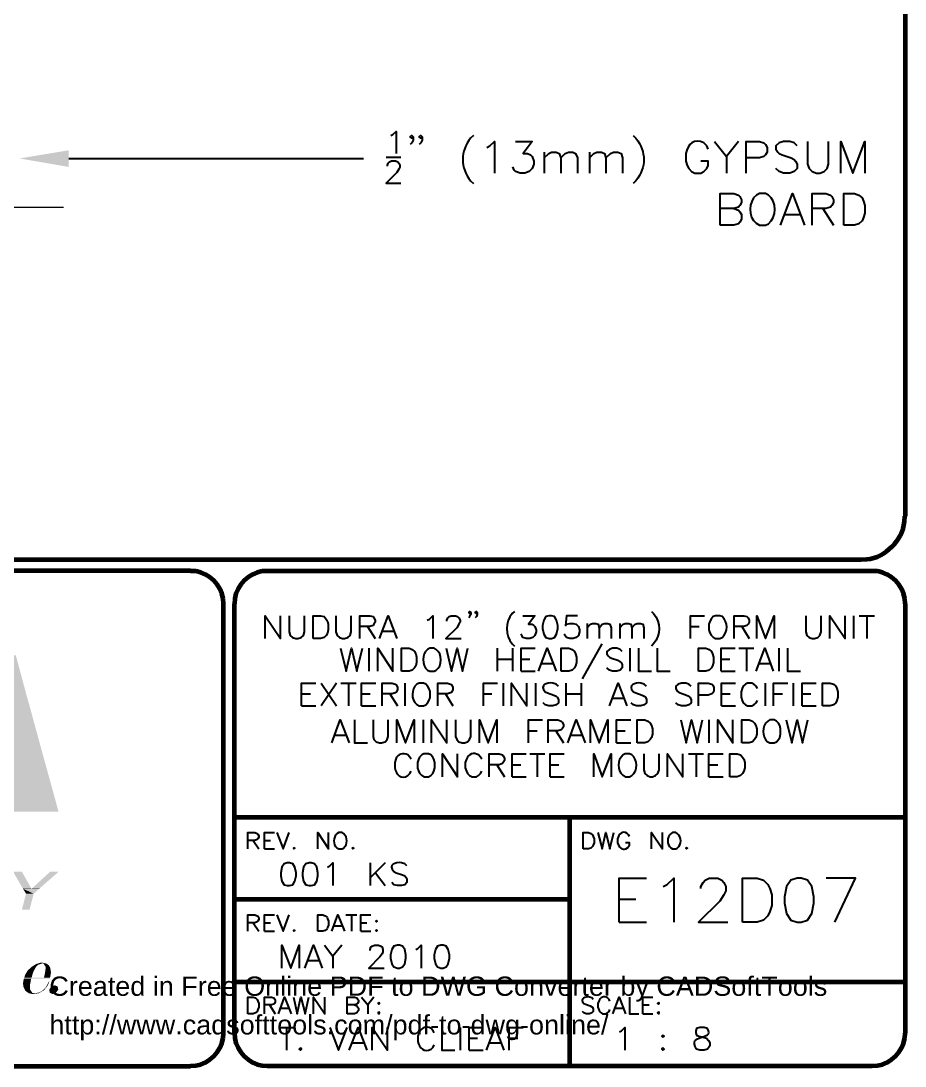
# Model space of a CAD drawing. Header units: millimetres. Extents: x 14 to 201, y 16 to 268.
# Drawn here: x 137.4 to 201.3, y 15.6 to 91.2 of the extents above; entities that cross this region are included whole.
import ezdxf

# ---------------------------------------------------------------- set-up
doc = ezdxf.new("R2010")
doc.units = ezdxf.units.MM
doc.header["$MEASUREMENT"] = 0
doc.layers.get('0').update_dxf_attribs({"linetype": 'CONTINUOUS'})
doc.layers.add('1FFCBD0', color=7, linetype='CONTINUOUS')
doc.styles.add('1FFCC60', font='Arial.ttf')

# ---------------------------------------------------------------- blocks, each defined once
blk = doc.blocks.new('3603D60')
at = {"layer": '1FFCBD0', "color": 0, "true_color": 0x000001, "style": '1FFCC60'}
for s, p in [('Created in Free Online PDF to DWG Converter by CADSoftTools', (0, 0)), ('http://www.cadsofttools.com/pdf-to-dwg-online/', (0, -2))]:
    blk.add_text(s, height=1, dxfattribs=at).set_placement(p)

msp = doc.modelspace()

# ---------------------------------------------------------------- hatches: boundary and pattern name
at = {"true_color": 0x000007}
for points in [[(140.843, 80.666), (137.287, 81.28), (140.843, 81.873)], [(130.45, 45.339), (137.922, 41.952), (128.058, 41.952)], [(130.45, 45.339), (137.012, 45.339), (137.922, 41.952)], [(133.033, 41.952), (137.943, 41.91), (133.054, 41.91)], [(133.033, 41.952), (137.922, 41.952), (137.943, 41.91)], [(133.054, 41.91), (138.875, 38.481), (133.985, 38.481)], [(133.054, 41.91), (137.943, 41.91), (138.875, 38.481)], [(125.603, 38.481), (139.615, 35.814), (123.698, 35.814)], [(125.603, 38.481), (138.875, 38.481), (139.615, 35.814)], [(134.726, 35.814), (140.102, 34.015), (135.213, 34.015)], [(134.726, 35.814), (139.615, 35.814), (140.102, 34.015)], [(136.821, 29.676), (138.134, 28.469), (137.52, 28.469)], [(136.821, 29.676), (137.456, 29.676), (138.134, 28.469)], [(139.488, 29.676), (138.726, 28.469), (138.176, 28.469)], [(139.488, 29.676), (140.102, 29.676), (138.726, 28.469)], [(137.753, 28.088), (138.007, 26.945), (137.456, 26.945)], [(137.52, 28.469), (138.155, 28.448), (137.541, 28.448)], [(137.52, 28.469), (138.134, 28.469), (138.155, 28.448)], [(137.541, 28.448), (138.303, 28.088), (137.753, 28.088)], [(137.541, 28.448), (138.705, 28.448), (138.303, 28.088)], [(137.753, 28.088), (138.303, 28.088), (138.007, 26.945)], [(138.176, 28.469), (138.705, 28.448), (138.155, 28.448)], [(138.176, 28.469), (138.726, 28.469), (138.705, 28.448)]]:
    msp.add_hatch(color=0, dxfattribs=at).paths.add_polyline_path(points)
at = {"true_color": 0x5a5a5a}
for points in [[(138.155, 22.796), (138.345, 22.564), (137.901, 22.564)], [(138.388, 22.945), (138.472, 22.796), (138.155, 22.796)], [(138.155, 22.796), (138.472, 22.796), (138.345, 22.564)], [(138.493, 23.008), (138.62, 22.945), (138.388, 22.945)], [(138.388, 22.945), (138.62, 22.945), (138.472, 22.796)], [(138.493, 23.008), (138.811, 23.008), (138.62, 22.945)], [(138.642, 23.05), (138.811, 23.008), (138.493, 23.008)], [(138.811, 23.114), (139.171, 23.05), (138.642, 23.05)], [(138.642, 23.05), (138.938, 23.05), (138.811, 23.008)], [(138.811, 23.114), (138.896, 23.114), (139.171, 23.05)], [(138.98, 23.05), (139.234, 23.029), (139.023, 23.029)], [(138.98, 23.05), (139.213, 23.05), (139.234, 23.029)], [(139.023, 23.029), (139.404, 22.902), (139.107, 22.902)], [(139.023, 23.029), (139.234, 23.029), (139.404, 22.902)], [(139.107, 22.902), (139.467, 22.796), (139.171, 22.796)], [(139.107, 22.902), (139.404, 22.902), (139.467, 22.796)], [(139.171, 22.691), (139.552, 22.415), (139.129, 22.415)], [(139.171, 22.796), (139.509, 22.712), (139.171, 22.712)], [(139.171, 22.796), (139.467, 22.796), (139.509, 22.712)], [(139.171, 22.712), (139.509, 22.691), (139.171, 22.691)], [(139.171, 22.712), (139.509, 22.712), (139.509, 22.691)], [(139.171, 22.691), (139.509, 22.691), (139.552, 22.415)], [(137.604, 21.95), (138.112, 21.907), (137.583, 21.907)], [(137.626, 22.013), (139.467, 21.95), (137.604, 21.95)], [(137.604, 21.95), (138.134, 21.95), (138.112, 21.907)], [(137.668, 22.161), (138.155, 22.013), (137.626, 22.013)], [(137.626, 22.013), (139.488, 22.013), (139.467, 21.95)], [(137.71, 22.267), (138.197, 22.161), (137.668, 22.161)], [(137.668, 22.161), (138.197, 22.161), (138.155, 22.013)], [(137.88, 22.542), (138.218, 22.267), (137.71, 22.267)], [(137.71, 22.267), (138.218, 22.267), (138.197, 22.161)], [(137.901, 22.564), (138.324, 22.542), (137.88, 22.542)], [(137.88, 22.542), (138.324, 22.542), (138.218, 22.267)], [(137.901, 22.564), (138.345, 22.564), (138.324, 22.542)], [(139.129, 22.373), (139.488, 22.013), (139.044, 22.013)], [(139.129, 22.415), (139.552, 22.373), (139.129, 22.373)], [(139.129, 22.415), (139.552, 22.415), (139.552, 22.373)], [(139.129, 22.373), (139.552, 22.373), (139.488, 22.013)], [(137.583, 21.907), (138.07, 21.653), (137.541, 21.653)], [(137.541, 21.653), (138.049, 21.548), (137.541, 21.548)], [(137.541, 21.653), (138.07, 21.653), (138.049, 21.548)], [(137.541, 21.548), (138.028, 21.357), (137.562, 21.357)], [(137.541, 21.548), (138.049, 21.548), (138.028, 21.357)], [(137.562, 21.357), (138.028, 21.23), (137.626, 21.23)], [(137.562, 21.357), (138.028, 21.357), (138.028, 21.23)], [(137.583, 21.907), (138.112, 21.907), (138.07, 21.653)], [(137.626, 21.23), (138.049, 21.145), (137.668, 21.145)], [(137.626, 21.23), (138.028, 21.23), (138.049, 21.145)], [(139.192, 21.336), (139.044, 21.103), (138.98, 21.103)], [(139.192, 21.336), (139.234, 21.336), (139.044, 21.103)], [(139.213, 21.378), (139.234, 21.336), (139.192, 21.336)], [(139.361, 21.653), (139.277, 21.378), (139.213, 21.378)], [(139.213, 21.378), (139.277, 21.378), (139.234, 21.336)], [(139.361, 21.653), (139.404, 21.653), (139.277, 21.378)], [(139.383, 21.717), (139.404, 21.653), (139.361, 21.653)], [(139.383, 21.717), (139.425, 21.717), (139.404, 21.653)], [(139.573, 21.378), (140.081, 21.145), (139.425, 21.145)], [(139.827, 21.463), (140.039, 21.378), (139.573, 21.378)], [(139.573, 21.378), (140.039, 21.378), (140.081, 21.145)], [(139.827, 21.463), (139.848, 21.463), (140.039, 21.378)], [(137.668, 21.145), (138.091, 21.103), (137.689, 21.103)], [(137.668, 21.145), (138.049, 21.145), (138.091, 21.103)], [(137.689, 21.103), (138.112, 21.061), (137.71, 21.061)], [(137.689, 21.103), (138.091, 21.103), (138.112, 21.061)], [(137.71, 21.061), (138.218, 20.913), (137.922, 20.913)], [(137.71, 21.061), (138.112, 21.061), (138.218, 20.913)], [(137.922, 20.913), (138.345, 20.891), (137.964, 20.891)], [(137.922, 20.913), (138.218, 20.913), (138.345, 20.891)], [(137.964, 20.891), (138.345, 20.828), (138.261, 20.828)], [(137.964, 20.891), (138.62, 20.891), (138.345, 20.828)], [(138.726, 20.955), (138.684, 20.891), (138.451, 20.891)], [(138.726, 20.955), (138.79, 20.955), (138.684, 20.891)], [(138.938, 21.082), (138.79, 20.955), (138.726, 20.955)], [(138.938, 21.082), (139.001, 21.082), (138.79, 20.955)], [(138.98, 21.103), (139.001, 21.082), (138.938, 21.082)], [(138.98, 21.103), (139.044, 21.103), (139.001, 21.082)], [(139.425, 21.145), (139.912, 20.934), (139.467, 20.934)], [(139.425, 21.145), (140.081, 21.145), (139.912, 20.934)], [(139.467, 20.934), (139.679, 20.828), (139.658, 20.828)], [(139.467, 20.934), (139.912, 20.934), (139.679, 20.828)]]:
    msp.add_hatch(color=0, dxfattribs=at).paths.add_polyline_path(points)

# ---------------------------------------------------------------- linework, layer by layer
at = {"color": 0, "linetype": 'Continuous', "lineweight": 60, "true_color": 0x000007}
for p, q in [((201.295, 264.541), (201.295, 55.414)), ((201.253, 55.012), (201.274, 55.414)), ((198.12, 52.239), (17.018, 52.239)), ((198.12, 52.26), (198.522, 52.282)), ((149.648, 51.456), (16.214, 51.456)), ((150.029, 51.414), (149.648, 51.435)), ((155.194, 51.435), (154.813, 51.414)), ((155.194, 51.456), (198.924, 51.456)), ((199.305, 51.414), (198.924, 51.435)), ((152.019, 49.064), (151.998, 49.445)), ((152.845, 49.445), (152.823, 49.064)), ((201.295, 49.064), (201.274, 49.445)), ((152.019, 18.013), (152.019, 49.064)), ((152.823, 18.013), (152.823, 49.064)), ((201.295, 49.064), (201.295, 18.013)), ((152.823, 33.634), (201.295, 33.634)), ((177.059, 21.717), (177.059, 33.634)), ((152.823, 27.686), (177.059, 27.686)), ((152.823, 21.717), (201.295, 21.717)), ((177.059, 15.621), (177.059, 21.717)), ((151.998, 17.632), (152.019, 18.013)), ((152.823, 18.013), (152.845, 17.632)), ((201.274, 17.632), (201.295, 18.013)), ((16.214, 15.621), (149.648, 15.621)), ((149.648, 15.642), (150.029, 15.663)), ((154.813, 15.663), (155.194, 15.642)), ((198.924, 15.621), (155.194, 15.621)), ((198.924, 15.642), (199.305, 15.663))]:
    msp.add_line(p, q, dxfattribs=at)
at = {"color": 0, "linetype": 'Continuous', "lineweight": 25, "true_color": 0x000007}
for p, q in [((170.095, 82.952), (169.884, 82.74)), ((181.631, 82.952), (181.843, 82.74)), ((189.251, 82.508), (188.383, 81.428)), ((175.196, 81.746), (175.196, 80.222)), ((178.477, 81.746), (178.477, 80.222)), ((140.843, 81.28), (162.137, 81.28)), ((163.788, 81.365), (164.846, 81.365)), ((169.884, 79.671), (170.095, 79.46)), ((181.843, 79.671), (181.631, 79.46)), ((192.617, 77.216), (193.717, 77.216)), ((195.347, 77.66), (196.109, 76.454)), ((173.059, 48.514), (172.889, 48.366)), ((182.965, 48.514), (183.113, 48.366)), ((178.308, 47.646), (178.308, 46.546)), ((180.679, 47.646), (180.679, 46.546)), ((197.57, 48.197), (197.57, 46.546)), ((197.972, 48.197), (199.073, 48.197)), ((198.522, 48.197), (198.522, 46.546)), ((162.433, 47.413), (162.983, 46.546)), ((163.534, 47.096), (164.317, 47.096)), ((185.78, 47.413), (186.415, 47.413)), ((189.484, 47.413), (190.034, 46.546)), ((172.889, 46.165), (173.059, 45.995)), ((179.366, 46.165), (177.948, 43.646)), ((183.113, 46.165), (182.965, 45.995)), ((162.539, 45.847), (162.539, 44.196)), ((171.81, 45.847), (171.81, 44.196)), ((172.91, 45.847), (172.91, 44.196)), ((181.398, 45.847), (181.398, 44.196)), ((189.272, 45.847), (190.373, 45.847)), ((189.823, 45.847), (189.823, 44.196)), ((192.172, 45.847), (192.172, 44.196)), ((171.81, 45.064), (172.91, 45.064)), ((173.545, 45.064), (174.159, 45.064)), ((175.027, 44.746), (175.81, 44.746)), ((188.002, 45.064), (188.637, 45.064)), ((190.754, 44.746), (191.537, 44.746)), ((173.545, 44.196), (174.561, 44.196)), ((188.002, 44.196), (189.018, 44.196)), ((159.089, 43.328), (160.189, 41.677)), ((160.189, 43.328), (159.089, 41.677)), ((160.507, 43.328), (161.607, 43.328)), ((161.057, 43.328), (161.057, 41.677)), ((165.142, 43.328), (165.142, 41.677)), ((172.233, 43.328), (172.233, 41.677)), ((174.583, 43.328), (174.583, 41.677)), ((176.784, 43.328), (176.784, 41.677)), ((177.885, 43.328), (177.885, 41.677)), ((191.177, 43.328), (191.177, 41.677)), ((193.209, 43.328), (193.209, 41.677)), ((157.67, 42.545), (158.305, 42.545)), ((162.01, 42.545), (162.623, 42.545)), ((164.042, 42.545), (164.592, 41.677)), ((168.063, 42.545), (168.614, 41.677)), ((170.815, 42.545), (171.429, 42.545)), ((176.784, 42.545), (177.885, 42.545)), ((188.023, 42.545), (188.658, 42.545)), ((191.791, 42.545), (192.426, 42.545)), ((193.844, 42.545), (194.479, 42.545)), ((157.67, 41.677), (158.708, 41.677)), ((162.01, 41.677), (163.026, 41.677)), ((180.171, 42.228), (180.954, 42.228)), ((188.023, 41.677), (189.039, 41.677)), ((193.844, 41.677), (194.86, 41.677)), ((166.455, 40.661), (166.455, 39.01)), ((187.113, 40.661), (187.113, 39.01)), ((160.084, 39.561), (160.867, 39.561)), ((174.075, 39.878), (174.71, 39.878)), ((176.043, 39.878), (176.594, 39.01)), ((177.144, 39.561), (177.927, 39.561)), ((180.446, 39.878), (181.06, 39.878)), ((180.446, 39.01), (181.462, 39.01)), ((174.159, 38.206), (175.26, 38.206)), ((174.71, 38.206), (174.71, 36.555)), ((185.632, 38.206), (186.732, 38.206)), ((186.182, 38.206), (186.182, 36.555)), ((171.789, 37.423), (172.339, 36.555)), ((172.889, 37.423), (173.524, 37.423)), ((175.641, 37.423), (176.276, 37.423)), ((187.113, 37.423), (187.748, 37.423)), ((172.889, 36.555), (173.905, 36.555)), ((175.641, 36.555), (176.657, 36.555)), ((187.113, 36.555), (188.151, 36.555)), ((154.178, 31.941), (154.58, 31.327)), ((154.982, 31.941), (155.427, 31.941)), ((154.982, 31.327), (155.702, 31.327)), ((162.623, 30.332), (162.623, 28.681)), ((163.724, 30.332), (162.623, 29.231)), ((163.004, 29.612), (163.724, 28.681)), ((180.636, 27.707), (181.843, 27.707)), ((160.867, 26.564), (161.671, 26.564)), ((161.269, 26.564), (161.269, 25.379)), ((154.178, 25.993), (154.58, 25.379)), ((154.982, 25.993), (155.427, 25.993)), ((160.02, 25.76), (160.592, 25.76)), ((161.946, 25.993), (162.391, 25.993)), ((180.636, 26.035), (182.605, 26.035)), ((154.982, 25.379), (155.702, 25.379)), ((161.946, 25.379), (162.687, 25.379)), ((160.57, 24.363), (159.935, 23.58)), ((158.136, 23.262), (158.919, 23.262)), ((162.899, 20.616), (162.454, 20.045)), ((155.363, 20.045), (155.766, 19.41)), ((156.168, 19.812), (156.739, 19.812)), ((180.34, 19.812), (180.911, 19.812)), ((182.33, 20.045), (182.795, 20.045)), ((182.33, 19.41), (183.07, 19.41)), ((156.019, 18.415), (157.12, 18.415)), ((156.57, 18.415), (156.57, 16.764)), ((169.143, 18.415), (169.143, 16.764)), ((169.778, 17.632), (170.392, 17.632)), ((172.678, 17.632), (173.313, 17.632)), ((161.353, 17.314), (162.137, 17.314)), ((169.778, 16.764), (170.794, 16.764)), ((171.259, 17.314), (172.043, 17.314))]:
    msp.add_line(p, q, dxfattribs=at)
at = {"color": 0, "linetype": 'Continuous', "lineweight": 15, "true_color": 0x000007}
msp.add_line((111.887, 77.766), (140.462, 77.766), dxfattribs=at)
at = {"color": 0, "linetype": 'Continuous', "lineweight": 25, "true_color": 0x000007}
for points in [[(164.126, 82.931), (164.274, 83.016), (164.507, 83.227), (164.507, 81.64)], [(165.735, 82.846), (165.629, 82.74), (165.523, 82.846), (165.629, 82.952), (165.735, 82.846), (165.735, 82.613), (165.629, 82.402), (165.523, 82.296)], [(166.391, 82.846), (166.285, 82.74), (166.179, 82.846), (166.285, 82.952), (166.391, 82.846), (166.391, 82.613), (166.285, 82.402), (166.179, 82.296)], [(171.069, 82.084), (171.281, 82.19), (171.619, 82.508), (171.619, 80.222)], [(173.143, 82.508), (174.329, 82.508), (173.694, 81.64), (174.011, 81.64), (174.223, 81.534), (174.329, 81.428), (174.456, 81.089), (174.456, 80.878), (174.329, 80.56), (174.117, 80.327), (173.799, 80.222), (173.461, 80.222), (173.143, 80.327), (173.037, 80.433), (172.932, 80.666)], [(187.515, 82.508), (188.383, 81.428), (188.383, 80.222)], [(189.801, 80.222), (189.801, 82.508), (190.775, 82.508), (191.093, 82.402), (191.198, 82.296), (191.325, 82.084), (191.325, 81.746), (191.198, 81.534), (191.093, 81.428), (190.775, 81.322), (189.801, 81.322)], [(193.484, 82.19), (193.273, 82.402), (192.955, 82.508), (192.511, 82.508), (192.193, 82.402), (191.96, 82.19), (191.96, 81.957), (192.087, 81.746), (192.193, 81.64), (192.405, 81.534), (193.061, 81.322), (193.273, 81.195), (193.379, 81.089), (193.484, 80.878), (193.484, 80.56), (193.273, 80.327), (192.955, 80.222), (192.511, 80.222), (192.193, 80.327), (191.96, 80.56)], [(194.246, 82.508), (194.246, 80.878), (194.373, 80.56), (194.585, 80.327), (194.903, 80.222), (195.135, 80.222), (195.453, 80.327), (195.665, 80.56), (195.77, 80.878), (195.77, 82.508)], [(196.659, 80.222), (196.659, 82.508), (197.527, 80.222), (198.395, 82.508), (198.395, 80.222)], [(175.196, 81.322), (175.535, 81.64), (175.747, 81.746), (176.085, 81.746), (176.297, 81.64), (176.403, 81.322), (176.403, 80.222)], [(176.403, 81.322), (176.72, 81.64), (176.953, 81.746), (177.271, 81.746), (177.482, 81.64), (177.609, 81.322), (177.609, 80.222)], [(178.477, 81.322), (178.795, 81.64), (179.006, 81.746), (179.345, 81.746), (179.557, 81.64), (179.663, 81.322), (179.663, 80.222)], [(179.663, 81.322), (180.001, 81.64), (180.213, 81.746), (180.53, 81.746), (180.763, 81.64), (180.869, 81.322), (180.869, 80.222)], [(187.071, 81.957), (186.965, 82.19), (186.753, 82.402)], [(163.872, 80.73), (163.872, 80.793), (163.936, 80.941), (164.02, 81.026), (164.169, 81.111), (164.465, 81.111), (164.634, 81.026), (164.698, 80.941), (164.782, 80.793), (164.782, 80.645), (164.698, 80.497), (164.55, 80.264), (163.788, 79.502), (164.846, 79.502)], [(185.441, 81.64), (185.441, 81.089), (185.547, 80.772), (185.653, 80.56), (185.864, 80.327), (186.097, 80.222), (186.521, 80.222), (186.753, 80.327), (186.965, 80.56), (187.071, 80.772), (187.071, 81.089), (186.521, 81.089)], [(187.939, 76.454), (187.939, 78.74), (188.912, 78.74), (189.251, 78.634), (189.357, 78.528), (189.463, 78.295), (189.463, 78.084), (189.357, 77.872), (189.251, 77.766), (188.912, 77.66), (187.939, 77.66)], [(190.775, 78.74), (190.563, 78.634), (190.331, 78.422)], [(191.431, 78.634), (191.198, 78.74), (190.775, 78.74), (190.775, 78.74)], [(192.299, 76.454), (193.167, 78.74), (194.035, 76.454)], [(194.585, 76.454), (194.585, 78.74), (195.559, 78.74), (195.897, 78.634), (196.003, 78.528), (196.109, 78.295), (196.109, 78.084), (196.003, 77.872), (195.897, 77.766), (195.559, 77.66), (194.585, 77.66)], [(188.912, 77.66), (189.251, 77.533), (189.357, 77.428), (189.463, 77.216), (189.463, 76.898), (189.357, 76.666), (189.251, 76.56), (188.912, 76.454), (187.939, 76.454)], [(190.775, 76.454), (191.198, 76.454), (191.431, 76.56)], [(169.905, 48.429), (169.82, 48.366), (169.757, 48.429), (169.82, 48.514), (169.905, 48.429), (169.905, 48.281), (169.82, 48.133), (169.757, 48.048)], [(170.37, 48.429), (170.307, 48.366), (170.222, 48.429), (170.307, 48.514), (170.37, 48.429), (170.37, 48.281), (170.307, 48.133), (170.222, 48.048)], [(155.046, 46.546), (155.046, 48.197), (156.146, 46.546), (156.146, 48.197)], [(156.782, 48.197), (156.782, 47.032), (156.845, 46.778), (157.014, 46.63), (157.247, 46.546), (157.395, 46.546), (157.649, 46.63), (157.798, 46.778), (157.882, 47.032), (157.882, 48.197)], [(160.147, 48.197), (160.147, 47.032), (160.232, 46.778), (160.401, 46.63), (160.634, 46.546), (160.782, 46.546), (161.015, 46.63), (161.184, 46.778), (161.248, 47.032), (161.248, 48.197)], [(161.883, 46.546), (161.883, 48.197), (162.602, 48.197), (162.835, 48.133), (162.899, 48.048), (162.983, 47.879), (162.983, 47.731), (162.899, 47.583), (162.835, 47.498), (162.602, 47.413), (161.883, 47.413)], [(163.301, 46.546), (163.936, 48.197), (164.55, 46.546)], [(166.751, 47.879), (166.92, 47.964), (167.153, 48.197), (167.153, 46.546)], [(168.169, 47.816), (168.169, 47.879), (168.254, 48.048), (168.338, 48.133), (168.487, 48.197), (168.804, 48.197), (168.952, 48.133), (169.037, 48.048), (169.122, 47.879), (169.122, 47.731), (169.037, 47.583), (168.889, 47.329), (168.106, 46.546), (169.206, 46.546)], [(173.672, 48.197), (174.54, 48.197), (174.075, 47.583), (174.307, 47.583), (174.456, 47.498), (174.54, 47.413), (174.625, 47.181), (174.625, 47.032), (174.54, 46.778), (174.392, 46.63), (174.159, 46.546), (173.905, 46.546), (173.672, 46.63), (173.609, 46.715), (173.524, 46.863)], [(177.609, 48.197), (176.826, 48.197), (176.742, 47.498), (176.826, 47.583), (177.059, 47.646), (177.292, 47.646), (177.525, 47.583), (177.694, 47.413), (177.758, 47.181), (177.758, 47.032), (177.694, 46.778), (177.525, 46.63), (177.292, 46.546), (177.059, 46.546), (176.826, 46.63), (176.742, 46.715), (176.657, 46.863)], [(178.308, 47.329), (178.562, 47.583), (178.71, 47.646), (178.943, 47.646), (179.112, 47.583), (179.176, 47.329), (179.176, 46.546)], [(179.176, 47.329), (179.409, 47.583), (179.578, 47.646), (179.811, 47.646), (179.959, 47.583), (180.044, 47.329), (180.044, 46.546)], [(180.679, 47.329), (180.911, 47.583), (181.06, 47.646), (181.314, 47.646), (181.462, 47.583), (181.547, 47.329), (181.547, 46.546)], [(181.547, 47.329), (181.779, 47.583), (181.928, 47.646), (182.16, 47.646), (182.33, 47.583), (182.414, 47.329), (182.414, 46.546)], [(185.78, 46.546), (185.78, 48.197), (186.796, 48.197)], [(187.6, 48.197), (187.431, 48.133), (187.283, 47.964)], [(188.066, 48.133), (187.896, 48.197), (187.6, 48.197), (187.6, 48.197)], [(188.934, 46.546), (188.934, 48.197), (189.632, 48.197), (189.865, 48.133), (189.95, 48.048), (190.034, 47.879), (190.034, 47.731), (189.95, 47.583), (189.865, 47.498), (189.632, 47.413), (188.934, 47.413)], [(190.585, 46.546), (190.585, 48.197), (191.198, 46.546), (191.834, 48.197), (191.834, 46.546)], [(194.12, 48.197), (194.12, 47.032), (194.204, 46.778), (194.352, 46.63), (194.585, 46.546), (194.755, 46.546), (194.987, 46.63), (195.135, 46.778), (195.22, 47.032), (195.22, 48.197)], [(195.855, 46.546), (195.855, 48.197), (196.956, 46.546), (196.956, 48.197)], [(187.6, 46.546), (187.896, 46.546), (188.066, 46.63)], [(160.486, 45.847), (160.888, 44.196), (161.269, 45.847), (161.671, 44.196), (162.073, 45.847)], [(163.174, 44.196), (163.174, 45.847), (164.274, 44.196), (164.274, 45.847)], [(166.941, 45.847), (166.772, 45.762), (166.624, 45.614)], [(167.407, 45.762), (167.259, 45.847), (166.941, 45.847), (166.941, 45.847)], [(168.127, 45.847), (168.508, 44.196), (168.91, 45.847), (169.291, 44.196), (169.693, 45.847)], [(173.545, 44.196), (173.545, 45.847), (174.561, 45.847)], [(174.794, 44.196), (175.429, 45.847), (176.064, 44.196)], [(180.848, 45.614), (180.7, 45.762), (180.467, 45.847), (180.149, 45.847), (179.917, 45.762), (179.747, 45.614), (179.747, 45.445), (179.832, 45.297), (179.917, 45.212), (180.065, 45.127), (180.53, 44.979), (180.7, 44.895), (180.763, 44.81), (180.848, 44.662), (180.848, 44.429), (180.7, 44.26), (180.467, 44.196), (180.149, 44.196), (179.917, 44.26), (179.747, 44.429)], [(182.033, 45.847), (182.033, 44.196), (182.965, 44.196)], [(183.367, 45.847), (183.367, 44.196), (184.319, 44.196)], [(188.002, 44.196), (188.002, 45.847), (189.018, 45.847)], [(190.521, 44.196), (191.156, 45.847), (191.77, 44.196)], [(192.807, 45.847), (192.807, 44.196), (193.738, 44.196)], [(166.941, 44.196), (167.259, 44.196), (167.407, 44.26)], [(157.67, 41.677), (157.67, 43.328), (158.708, 43.328)], [(162.01, 41.677), (162.01, 43.328), (163.026, 43.328)], [(163.491, 41.677), (163.491, 43.328), (164.211, 43.328), (164.444, 43.244), (164.528, 43.18), (164.592, 43.011), (164.592, 42.863), (164.528, 42.693), (164.444, 42.63), (164.211, 42.545), (163.491, 42.545)], [(166.179, 43.328), (166.01, 43.244), (165.862, 43.095)], [(166.645, 43.244), (166.476, 43.328), (166.179, 43.328), (166.179, 43.328)], [(167.513, 41.677), (167.513, 43.328), (168.211, 43.328), (168.444, 43.244), (168.529, 43.18), (168.614, 43.011), (168.614, 42.863), (168.529, 42.693), (168.444, 42.63), (168.211, 42.545), (167.513, 42.545)], [(170.815, 41.677), (170.815, 43.328), (171.831, 43.328)], [(172.847, 41.677), (172.847, 43.328), (173.948, 41.677), (173.948, 43.328)], [(176.234, 43.095), (176.085, 43.244), (175.831, 43.328)], [(179.938, 41.677), (180.552, 43.328), (181.187, 41.677)], [(182.605, 43.095), (182.435, 43.244), (182.203, 43.328)], [(185.822, 43.095), (185.674, 43.244), (185.441, 43.328), (185.124, 43.328), (184.891, 43.244), (184.721, 43.095), (184.721, 42.926), (184.806, 42.778), (184.891, 42.693), (185.039, 42.63), (185.505, 42.46), (185.674, 42.376), (185.737, 42.312), (185.822, 42.143), (185.822, 41.91), (185.674, 41.762), (185.441, 41.677), (185.124, 41.677), (184.891, 41.762), (184.721, 41.91)], [(186.372, 41.677), (186.372, 43.328), (187.071, 43.328), (187.325, 43.244), (187.388, 43.18), (187.473, 43.011), (187.473, 42.778), (187.388, 42.63), (187.325, 42.545), (187.071, 42.46), (186.372, 42.46)], [(188.023, 41.677), (188.023, 43.328), (189.039, 43.328)], [(190.627, 42.926), (190.542, 43.095), (190.373, 43.244), (190.225, 43.328), (189.907, 43.328), (189.759, 43.244), (189.59, 43.095), (189.526, 42.926), (189.442, 42.693), (189.442, 42.312), (189.526, 42.079), (189.59, 41.91), (189.759, 41.762), (189.907, 41.677), (190.225, 41.677), (190.373, 41.762), (190.542, 41.91), (190.627, 42.079)], [(191.791, 41.677), (191.791, 43.328), (192.828, 43.328)], [(193.844, 41.677), (193.844, 43.328), (194.86, 43.328)], [(175.281, 42.693), (175.45, 42.63), (175.916, 42.46), (176.085, 42.376), (176.149, 42.312), (176.234, 42.143), (176.234, 41.91), (176.085, 41.762), (175.831, 41.677), (175.535, 41.677), (175.281, 41.762), (175.133, 41.91)], [(181.652, 42.693), (181.822, 42.63), (182.287, 42.46), (182.435, 42.376), (182.52, 42.312), (182.605, 42.143), (182.605, 41.91), (182.435, 41.762), (182.203, 41.677), (181.885, 41.677), (181.652, 41.762), (181.504, 41.91)], [(166.179, 41.677), (166.476, 41.677), (166.645, 41.762)], [(159.851, 39.01), (160.465, 40.661), (161.1, 39.01)], [(161.502, 40.661), (161.502, 39.01), (162.433, 39.01)], [(162.835, 40.661), (162.835, 39.476), (162.899, 39.243), (163.068, 39.074), (163.301, 39.01), (163.449, 39.01), (163.703, 39.074), (163.851, 39.243), (163.936, 39.476), (163.936, 40.661)], [(164.55, 39.01), (164.55, 40.661), (165.185, 39.01), (165.82, 40.661), (165.82, 39.01)], [(167.069, 39.01), (167.069, 40.661), (168.169, 39.01), (168.169, 40.661)], [(168.804, 40.661), (168.804, 39.476), (168.889, 39.243), (169.037, 39.074), (169.27, 39.01), (169.439, 39.01), (169.672, 39.074), (169.82, 39.243), (169.905, 39.476), (169.905, 40.661)], [(170.54, 39.01), (170.54, 40.661), (171.154, 39.01), (171.789, 40.661), (171.789, 39.01)], [(174.075, 39.01), (174.075, 40.661), (175.091, 40.661)], [(175.493, 39.01), (175.493, 40.661), (176.191, 40.661), (176.424, 40.577), (176.509, 40.492), (176.594, 40.344), (176.594, 40.174), (176.509, 40.026), (176.424, 39.942), (176.191, 39.878), (175.493, 39.878)], [(176.911, 39.01), (177.525, 40.661), (178.16, 39.01)], [(178.562, 39.01), (178.562, 40.661), (179.176, 39.01), (179.811, 40.661), (179.811, 39.01)], [(180.446, 39.01), (180.446, 40.661), (181.462, 40.661)], [(185.081, 40.661), (185.462, 39.01), (185.864, 40.661), (186.267, 39.01), (186.648, 40.661)], [(187.748, 39.01), (187.748, 40.661), (188.849, 39.01), (188.849, 40.661)], [(191.516, 40.661), (191.368, 40.577), (191.198, 40.428)], [(191.516, 39.01), (191.834, 39.01), (192.003, 39.074), (192.151, 39.243), (192.236, 39.391), (192.299, 39.624), (192.299, 40.026), (192.236, 40.259), (192.151, 40.428), (192.003, 40.577), (191.834, 40.661), (191.516, 40.661), (191.516, 40.661)], [(192.701, 40.661), (193.104, 39.01), (193.484, 40.661), (193.887, 39.01), (194.268, 40.661)], [(164.486, 37.825), (164.402, 37.592), (164.402, 37.19)], [(165.587, 37.825), (165.502, 37.973), (165.354, 38.142)], [(166.518, 38.206), (166.37, 38.142), (166.201, 37.973)], [(166.518, 36.555), (166.836, 36.555), (167.005, 36.64), (167.153, 36.788), (167.238, 36.957), (167.301, 37.19), (167.301, 37.592), (167.238, 37.825), (167.153, 37.973), (167.005, 38.142), (166.836, 38.206), (166.518, 38.206), (166.518, 38.206)], [(167.852, 36.555), (167.852, 38.206), (168.952, 36.555), (168.952, 38.206)], [(169.587, 37.825), (169.503, 37.592), (169.503, 37.19), (169.587, 36.957), (169.672, 36.788), (169.82, 36.64), (169.99, 36.555), (170.307, 36.555), (170.455, 36.64), (170.603, 36.788), (170.688, 36.957)], [(170.688, 37.825), (170.603, 37.973), (170.455, 38.142)], [(171.238, 36.555), (171.238, 38.206), (171.958, 38.206), (172.191, 38.142), (172.254, 38.058), (172.339, 37.888), (172.339, 37.74), (172.254, 37.592), (172.191, 37.507), (171.958, 37.423), (171.238, 37.423)], [(172.889, 36.555), (172.889, 38.206), (173.905, 38.206)], [(175.641, 36.555), (175.641, 38.206), (176.657, 38.206)], [(178.795, 36.555), (178.795, 38.206), (179.409, 36.555), (180.044, 38.206), (180.044, 36.555)], [(181.06, 38.206), (180.911, 38.142), (180.763, 37.973)], [(181.547, 38.142), (181.377, 38.206), (181.06, 38.206), (181.06, 38.206)], [(182.414, 38.206), (182.414, 37.042), (182.478, 36.788), (182.647, 36.64), (182.88, 36.555), (183.028, 36.555), (183.261, 36.64), (183.43, 36.788), (183.515, 37.042), (183.515, 38.206)], [(184.129, 36.555), (184.129, 38.206), (185.23, 36.555), (185.23, 38.206)], [(187.113, 36.555), (187.113, 38.206), (188.151, 38.206)], [(165.354, 36.64), (165.502, 36.788), (165.587, 36.957)], [(181.06, 36.555), (181.377, 36.555), (181.547, 36.64)], [(153.776, 31.327), (153.776, 32.512), (154.284, 32.512), (154.453, 32.449), (154.517, 32.406), (154.58, 32.279), (154.58, 32.173), (154.517, 32.068), (154.453, 32.004), (154.284, 31.941), (153.776, 31.941)], [(154.982, 31.327), (154.982, 32.512), (155.702, 32.512)], [(155.871, 32.512), (156.337, 31.327), (156.782, 32.512)], [(158.835, 31.327), (158.835, 32.512), (159.618, 31.327), (159.618, 32.512)], [(160.359, 32.512), (160.253, 32.449), (160.126, 32.343)], [(160.697, 32.449), (160.592, 32.512), (160.359, 32.512), (160.359, 32.512)], [(179.091, 32.512), (179.388, 31.327), (179.663, 32.512), (179.959, 31.327), (180.234, 32.512)], [(180.509, 32.068), (180.509, 31.771), (180.573, 31.602)], [(181.314, 31.496), (181.377, 31.602), (181.377, 31.771), (181.081, 31.771)], [(181.377, 32.237), (181.314, 32.343), (181.208, 32.449)], [(182.965, 31.327), (182.965, 32.512), (183.748, 31.327), (183.748, 32.512)], [(184.489, 32.512), (184.383, 32.449), (184.256, 32.343)], [(184.827, 32.449), (184.721, 32.512), (184.489, 32.512), (184.489, 32.512)], [(160.359, 31.327), (160.592, 31.327), (160.697, 31.39)], [(184.489, 31.327), (184.721, 31.327), (184.827, 31.39)], [(159.554, 30.014), (159.702, 30.099), (159.935, 30.332), (159.935, 28.681)], [(165.29, 30.099), (165.142, 30.247), (164.888, 30.332)], [(164.338, 29.697), (164.507, 29.612), (164.973, 29.464), (165.142, 29.379), (165.206, 29.295), (165.29, 29.147), (165.29, 28.914), (165.142, 28.744), (164.888, 28.681), (164.592, 28.681), (164.338, 28.744), (164.19, 28.914)], [(180.636, 26.035), (180.636, 29.21), (182.605, 29.21)], [(183.811, 28.617), (184.108, 28.766), (184.573, 29.21), (184.573, 26.035)], [(186.542, 28.469), (186.542, 28.617), (186.69, 28.914), (186.838, 29.062), (187.134, 29.21), (187.748, 29.21), (188.045, 29.062), (188.193, 28.914), (188.341, 28.617), (188.341, 28.3), (188.193, 28.004), (187.896, 27.559), (186.372, 26.035), (188.489, 26.035)], [(196.215, 26.035), (197.718, 29.21), (195.601, 29.21)], [(153.776, 25.379), (153.776, 26.564), (154.284, 26.564), (154.453, 26.501), (154.517, 26.458), (154.58, 26.331), (154.58, 26.226), (154.517, 26.099), (154.453, 26.056), (154.284, 25.993), (153.776, 25.993)], [(154.982, 25.379), (154.982, 26.564), (155.702, 26.564)], [(155.871, 26.564), (156.337, 25.379), (156.782, 26.564)], [(159.851, 25.379), (160.295, 26.564), (160.761, 25.379)], [(161.946, 25.379), (161.946, 26.564), (162.687, 26.564)], [(156.252, 22.712), (156.252, 24.363), (156.887, 22.712), (157.501, 24.363), (157.501, 22.712)], [(157.903, 22.712), (158.538, 24.363), (159.152, 22.712)], [(159.322, 24.363), (159.935, 23.58), (159.935, 22.712)], [(162.623, 23.982), (162.623, 24.067), (162.687, 24.215), (162.772, 24.299), (162.941, 24.363), (163.237, 24.363), (163.407, 24.299), (163.491, 24.215), (163.555, 24.067), (163.555, 23.897), (163.491, 23.749), (163.322, 23.516), (162.539, 22.712), (163.64, 22.712)], [(165.925, 24.067), (166.074, 24.13), (166.307, 24.363), (166.307, 22.712)], [(154.982, 19.41), (154.982, 20.616), (155.49, 20.616), (155.66, 20.553), (155.702, 20.489), (155.766, 20.384), (155.766, 20.278), (155.702, 20.151), (155.66, 20.108), (155.49, 20.045), (154.982, 20.045)], [(155.998, 19.41), (156.443, 20.616), (156.909, 19.41)], [(157.078, 20.616), (157.353, 19.41), (157.628, 20.616), (157.925, 19.41), (158.2, 20.616)], [(158.538, 19.41), (158.538, 20.616), (159.343, 19.41), (159.343, 20.616)], [(160.972, 19.41), (160.972, 20.616), (161.502, 20.616), (161.671, 20.553), (161.713, 20.489), (161.777, 20.384), (161.777, 20.278), (161.713, 20.151), (161.671, 20.108), (161.502, 20.045), (160.972, 20.045)], [(162.01, 20.616), (162.454, 20.045), (162.454, 19.41)], [(178.752, 20.447), (178.647, 20.553), (178.477, 20.616)], [(179.959, 20.32), (179.895, 20.447), (179.79, 20.553)], [(180.171, 19.41), (180.636, 20.616), (181.081, 19.41)], [(181.377, 20.616), (181.377, 19.41), (182.054, 19.41)], [(182.33, 19.41), (182.33, 20.616), (183.07, 20.616)], [(161.502, 20.045), (161.671, 19.981), (161.713, 19.918), (161.777, 19.812), (161.777, 19.643), (161.713, 19.537), (161.671, 19.473), (161.502, 19.41), (160.972, 19.41)], [(178.075, 20.151), (178.202, 20.108), (178.541, 19.981), (178.647, 19.918), (178.71, 19.876), (178.752, 19.749), (178.752, 19.579), (178.647, 19.473), (178.477, 19.41), (178.244, 19.41), (178.075, 19.473), (177.969, 19.579)], [(179.155, 20.32), (179.091, 20.151), (179.091, 19.876)], [(179.79, 19.473), (179.895, 19.579), (179.959, 19.706)], [(159.702, 18.415), (160.337, 16.764), (160.972, 18.415)], [(161.121, 16.764), (161.756, 18.415), (162.391, 16.764)], [(162.772, 16.764), (162.772, 18.415), (163.872, 16.764), (163.872, 18.415)], [(167.259, 18.034), (167.174, 18.182), (167.026, 18.33)], [(167.809, 18.415), (167.809, 16.764), (168.741, 16.764)], [(169.778, 16.764), (169.778, 18.415), (170.794, 18.415)], [(171.027, 16.764), (171.662, 18.415), (172.297, 16.764)], [(172.678, 16.764), (172.678, 18.415), (173.694, 18.415)], [(180.658, 18.098), (180.806, 18.182), (181.039, 18.415), (181.039, 16.764)], [(186.457, 18.415), (186.224, 18.33), (186.161, 18.182), (186.161, 18.034), (186.224, 17.865), (186.394, 17.78), (186.711, 17.717), (186.944, 17.632), (187.092, 17.484), (187.177, 17.314), (187.177, 17.082), (187.092, 16.933), (187.008, 16.849), (186.775, 16.764), (186.457, 16.764), (186.224, 16.849)], [(187.008, 18.33), (186.775, 18.415), (186.457, 18.415), (186.457, 18.415)], [(166.158, 18.034), (166.074, 17.78), (166.074, 17.399)], [(167.026, 16.849), (167.174, 16.997), (167.259, 17.166)]]:
    msp.add_lwpolyline(points, dxfattribs=at)
for points in [[(196.871, 76.454), (196.871, 78.74), (197.633, 78.74), (197.951, 78.634), (198.183, 78.422), (198.289, 78.19), (198.395, 77.872), (198.395, 77.322), (198.289, 77.004), (198.183, 76.771), (197.951, 76.56), (197.633, 76.454)], [(158.496, 46.546), (158.496, 48.197), (159.046, 48.197), (159.3, 48.133), (159.449, 47.964), (159.533, 47.816), (159.597, 47.583), (159.597, 47.181), (159.533, 46.948), (159.449, 46.778), (159.3, 46.63), (159.046, 46.546)], [(175.556, 48.197), (175.324, 48.133), (175.175, 47.879), (175.091, 47.498), (175.091, 47.265), (175.175, 46.863), (175.324, 46.63), (175.556, 46.546), (175.726, 46.546), (175.959, 46.63), (176.107, 46.863), (176.191, 47.265), (176.191, 47.498), (176.107, 47.879), (175.959, 48.133), (175.726, 48.197)], [(164.888, 44.196), (164.888, 45.847), (165.439, 45.847), (165.671, 45.762), (165.841, 45.614), (165.925, 45.445), (165.989, 45.212), (165.989, 44.81), (165.925, 44.577), (165.841, 44.429), (165.671, 44.26), (165.439, 44.196)], [(176.445, 44.196), (176.445, 45.847), (176.996, 45.847), (177.228, 45.762), (177.398, 45.614), (177.461, 45.445), (177.546, 45.212), (177.546, 44.81), (177.461, 44.577), (177.398, 44.429), (177.228, 44.26), (176.996, 44.196)], [(186.351, 44.196), (186.351, 45.847), (186.902, 45.847), (187.134, 45.762), (187.304, 45.614), (187.367, 45.445), (187.452, 45.212), (187.452, 44.81), (187.367, 44.577), (187.304, 44.429), (187.134, 44.26), (186.902, 44.196)], [(195.326, 41.677), (195.326, 43.328), (195.876, 43.328), (196.13, 43.244), (196.278, 43.095), (196.363, 42.926), (196.427, 42.693), (196.427, 42.312), (196.363, 42.079), (196.278, 41.91), (196.13, 41.762), (195.876, 41.677)], [(181.928, 39.01), (181.928, 40.661), (182.478, 40.661), (182.711, 40.577), (182.88, 40.428), (182.965, 40.259), (183.028, 40.026), (183.028, 39.624), (182.965, 39.391), (182.88, 39.243), (182.711, 39.074), (182.478, 39.01)], [(189.484, 39.01), (189.484, 40.661), (190.034, 40.661), (190.267, 40.577), (190.415, 40.428), (190.5, 40.259), (190.585, 40.026), (190.585, 39.624), (190.5, 39.391), (190.415, 39.243), (190.267, 39.074), (190.034, 39.01)], [(188.616, 36.555), (188.616, 38.206), (189.167, 38.206), (189.399, 38.142), (189.548, 37.973), (189.632, 37.825), (189.717, 37.592), (189.717, 37.19), (189.632, 36.957), (189.548, 36.788), (189.399, 36.64), (189.167, 36.555)], [(178.033, 31.327), (178.033, 32.512), (178.414, 32.512), (178.583, 32.449), (178.71, 32.343), (178.752, 32.237), (178.816, 32.068), (178.816, 31.771), (178.752, 31.602), (178.71, 31.496), (178.583, 31.39), (178.414, 31.327)], [(157.12, 31.433), (157.078, 31.39), (157.12, 31.327), (157.184, 31.39)], [(161.375, 31.433), (161.332, 31.39), (161.375, 31.327), (161.438, 31.39)], [(185.505, 31.433), (185.441, 31.39), (185.505, 31.327), (185.568, 31.39)], [(156.633, 30.332), (156.401, 30.247), (156.252, 30.014), (156.168, 29.612), (156.168, 29.379), (156.252, 28.998), (156.401, 28.744), (156.633, 28.681), (156.803, 28.681), (157.036, 28.744), (157.184, 28.998), (157.268, 29.379), (157.268, 29.612), (157.184, 30.014), (157.036, 30.247), (156.803, 30.332)], [(158.221, 30.332), (157.988, 30.247), (157.819, 30.014), (157.734, 29.612), (157.734, 29.379), (157.819, 28.998), (157.988, 28.744), (158.221, 28.681), (158.369, 28.681), (158.602, 28.744), (158.771, 28.998), (158.835, 29.379), (158.835, 29.612), (158.771, 30.014), (158.602, 30.247), (158.369, 30.332)], [(189.548, 26.035), (189.548, 29.21), (190.606, 29.21), (191.072, 29.062), (191.368, 28.766), (191.516, 28.469), (191.664, 28.004), (191.664, 27.242), (191.516, 26.797), (191.368, 26.501), (191.072, 26.183), (190.606, 26.035)], [(193.484, 29.21), (193.04, 29.062), (192.722, 28.617), (192.574, 27.855), (192.574, 27.411), (192.722, 26.649), (193.04, 26.183), (193.484, 26.035), (193.781, 26.035), (194.246, 26.183), (194.543, 26.649), (194.691, 27.411), (194.691, 27.855), (194.543, 28.617), (194.246, 29.062), (193.781, 29.21)], [(158.835, 25.379), (158.835, 26.564), (159.216, 26.564), (159.385, 26.501), (159.512, 26.395), (159.554, 26.268), (159.618, 26.099), (159.618, 25.823), (159.554, 25.654), (159.512, 25.548), (159.385, 25.421), (159.216, 25.379)], [(163.089, 26.162), (163.026, 26.099), (163.089, 26.056), (163.132, 26.099)], [(157.12, 25.485), (157.078, 25.421), (157.12, 25.379), (157.184, 25.421)], [(163.089, 25.485), (163.026, 25.421), (163.089, 25.379), (163.132, 25.421)], [(164.592, 24.363), (164.338, 24.299), (164.19, 24.067), (164.105, 23.664), (164.105, 23.432), (164.19, 23.029), (164.338, 22.796), (164.592, 22.712), (164.74, 22.712), (164.973, 22.796), (165.142, 23.029), (165.206, 23.432), (165.206, 23.664), (165.142, 24.067), (164.973, 24.299), (164.74, 24.363)], [(167.725, 24.363), (167.492, 24.299), (167.344, 24.067), (167.259, 23.664), (167.259, 23.432), (167.344, 23.029), (167.492, 22.796), (167.725, 22.712), (167.894, 22.712), (168.127, 22.796), (168.275, 23.029), (168.36, 23.432), (168.36, 23.664), (168.275, 24.067), (168.127, 24.299), (167.894, 24.363)], [(153.776, 19.41), (153.776, 20.616), (154.178, 20.616), (154.347, 20.553), (154.453, 20.447), (154.517, 20.32), (154.58, 20.151), (154.58, 19.876), (154.517, 19.706), (154.453, 19.579), (154.347, 19.473), (154.178, 19.41)], [(163.259, 20.214), (163.195, 20.151), (163.259, 20.108), (163.301, 20.151)], [(183.473, 20.214), (183.409, 20.151), (183.473, 20.108), (183.515, 20.151)], [(163.259, 19.537), (163.195, 19.473), (163.259, 19.41), (163.301, 19.473)], [(183.473, 19.537), (183.409, 19.473), (183.473, 19.41), (183.515, 19.473)], [(183.79, 17.865), (183.706, 17.78), (183.79, 17.717), (183.875, 17.78)], [(157.586, 16.933), (157.501, 16.849), (157.586, 16.764), (157.67, 16.849)], [(183.79, 16.933), (183.706, 16.849), (183.79, 16.764), (183.875, 16.849)]]:
    msp.add_lwpolyline(points, close=True, dxfattribs=at)
for points in [[(169.884, 82.74), (169.139, 81.854), (169.127, 80.556), (169.884, 79.671)], [(181.843, 82.74), (182.592, 81.746), (182.606, 80.663), (181.843, 79.671)], [(186.753, 82.402), (186.064, 82.783), (185.572, 82.314), (185.441, 81.64)], [(191.431, 76.56), (192.023, 77.024), (192.023, 78.17), (191.431, 78.634)], [(190.331, 78.422), (189.949, 77.805), (190.006, 76.738), (190.775, 76.454)], [(172.889, 48.366), (172.366, 47.735), (172.365, 46.795), (172.889, 46.165)], [(183.113, 48.366), (183.664, 47.63), (183.665, 46.899), (183.113, 46.165)], [(187.283, 47.964), (186.956, 47.534), (187.062, 46.749), (187.6, 46.546)], [(188.066, 46.63), (188.515, 47), (188.503, 47.756), (188.066, 48.133)], [(166.624, 45.614), (166.352, 45.238), (166.404, 44.311), (166.941, 44.196)], [(167.407, 44.26), (167.845, 44.578), (167.85, 45.458), (167.407, 45.762)], [(166.645, 41.762), (167.087, 42.126), (167.087, 42.879), (166.645, 43.244)], [(175.831, 43.328), (175.413, 43.383), (174.834, 43.184), (175.281, 42.693)], [(182.203, 43.328), (181.794, 43.392), (181.203, 43.181), (181.652, 42.693)], [(165.862, 43.095), (165.55, 42.656), (165.633, 41.885), (166.179, 41.677)], [(191.198, 40.428), (190.946, 39.982), (190.96, 39.211), (191.516, 39.01)], [(165.354, 38.142), (165.017, 38.318), (164.595, 38.215), (164.486, 37.825)], [(166.201, 37.973), (165.929, 37.525), (165.982, 36.775), (166.518, 36.555)], [(170.455, 38.142), (170.097, 38.329), (169.745, 38.211), (169.587, 37.825)], [(180.763, 37.973), (180.437, 37.542), (180.545, 36.788), (181.06, 36.555)], [(181.547, 36.64), (181.995, 37.009), (181.984, 37.765), (181.547, 38.142)], [(164.402, 37.19), (164.494, 36.707), (164.882, 36.337), (165.354, 36.64)], [(181.208, 32.449), (180.867, 32.683), (180.588, 32.382), (180.509, 32.068)], [(160.126, 32.343), (159.933, 32.009), (159.964, 31.491), (160.359, 31.327)], [(160.697, 31.39), (161.027, 31.655), (161.027, 32.184), (160.697, 32.449)], [(184.256, 32.343), (184.063, 32.009), (184.094, 31.491), (184.489, 31.327)], [(184.827, 31.39), (185.157, 31.655), (185.157, 32.184), (184.827, 32.449)], [(180.573, 31.602), (180.734, 31.272), (181.069, 31.194), (181.314, 31.496)], [(164.888, 30.332), (164.47, 30.387), (163.891, 30.188), (164.338, 29.697)], [(178.477, 20.616), (178.179, 20.66), (177.753, 20.515), (178.075, 20.151)], [(179.79, 20.553), (179.547, 20.732), (179.241, 20.585), (179.155, 20.32)], [(179.091, 19.876), (179.172, 19.541), (179.434, 19.246), (179.79, 19.473)], [(167.026, 18.33), (166.671, 18.577), (166.317, 18.382), (166.158, 18.034)], [(186.224, 16.849), (185.469, 18.027), (187.563, 17.427), (187.008, 18.33)], [(166.074, 17.399), (166.182, 16.944), (166.536, 16.532), (167.026, 16.849)]]:
    msp.add_open_spline(points, degree=3, dxfattribs=at)
at = {"color": 0, "linetype": 'Continuous', "lineweight": 60, "true_color": 0x000007}
for points in [[(198.522, 52.282), (199.91, 52.436), (201.088, 53.631), (201.253, 55.012)], [(151.998, 49.445), (151.86, 50.415), (150.999, 51.276), (150.029, 51.414)], [(154.813, 51.414), (153.843, 51.276), (152.983, 50.415), (152.845, 49.445)], [(201.274, 49.445), (201.136, 50.415), (200.275, 51.276), (199.305, 51.414)], [(150.029, 15.663), (150.999, 15.802), (151.86, 16.662), (151.998, 17.632)], [(152.845, 17.632), (152.983, 16.662), (153.843, 15.802), (154.813, 15.663)], [(199.305, 15.663), (200.275, 15.802), (201.136, 16.662), (201.274, 17.632)]]:
    msp.add_open_spline(points, degree=3, dxfattribs=at)

# ---------------------------------------------------------------- block references
at = {"layer": '1FFCBD0', "color": 0, "true_color": 0x000000, "xscale": 1.395756951470751, "yscale": 1.395756951470751, "zscale": 1.395756951470751}
msp.add_blockref('3603D60', (139.436, 20.704), dxfattribs=at)

doc.saveas('drawing.dxf')
